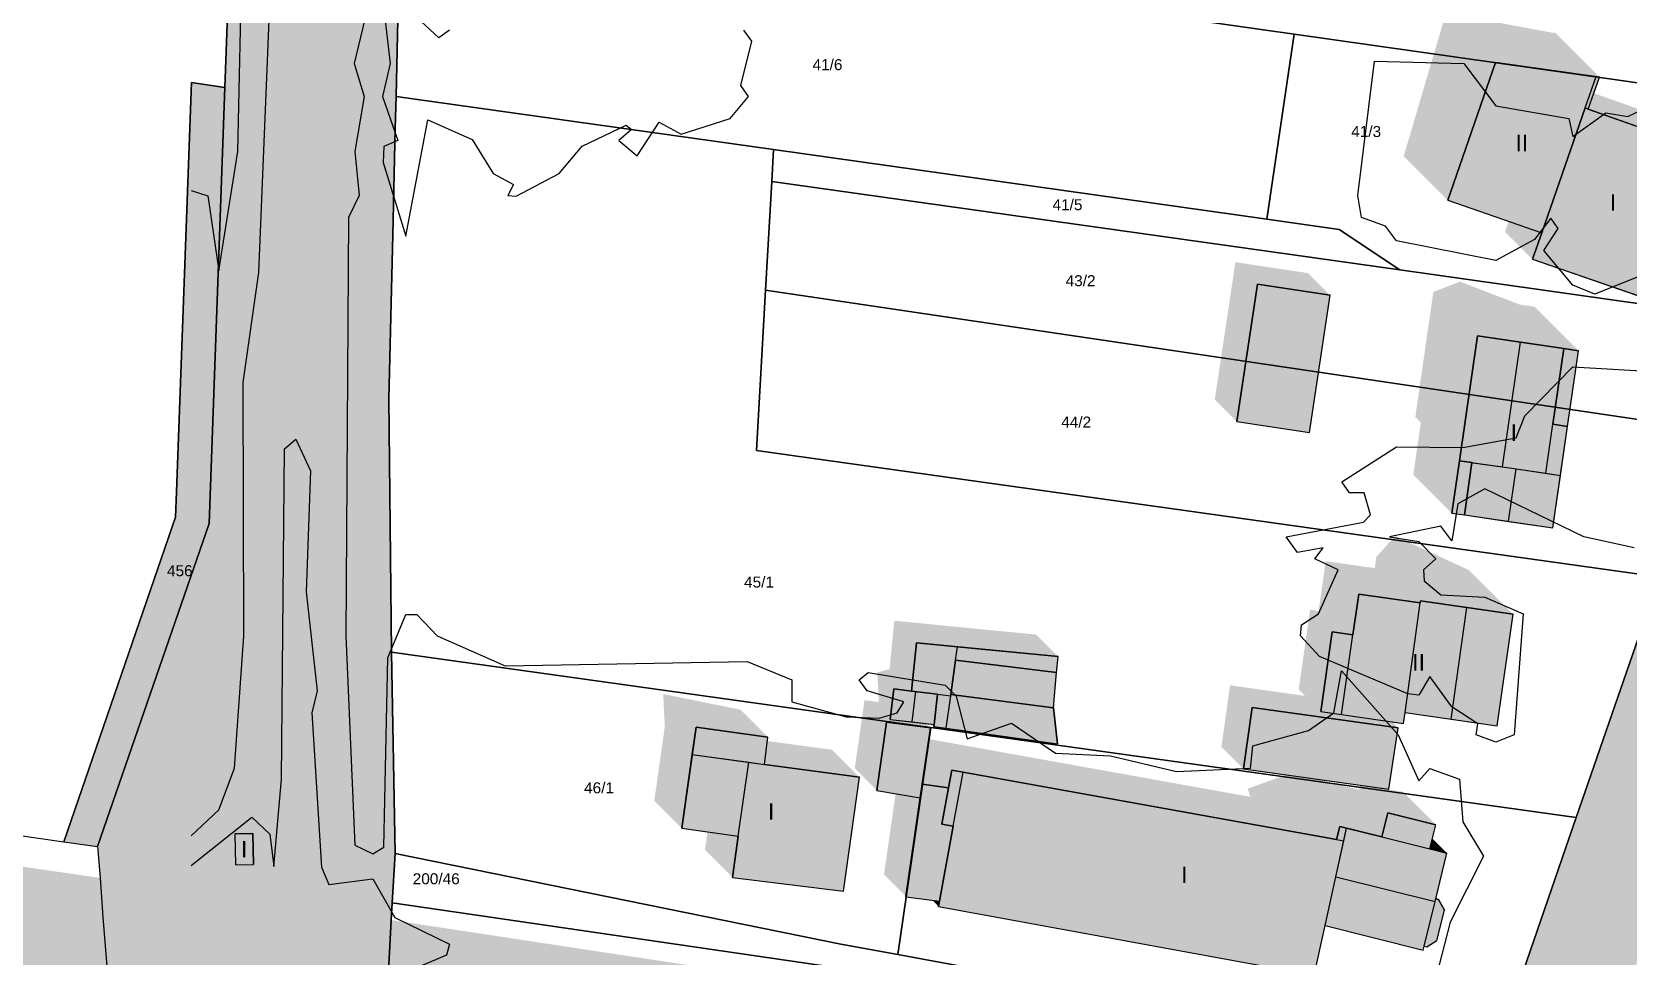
# Model space of a CAD drawing. Header units: millimetres. Extents: x 238 to 3518, y -74 to 2735.
# Drawn here: x 1297.6 to 1442.6, y 1181.1 to 1265.1 of the extents above; entities that cross this region are included whole.
import ezdxf
from ezdxf.enums import TextEntityAlignment as Align

# ---------------------------------------------------------------- set-up
doc = ezdxf.new("R2010")
doc.units = ezdxf.units.MM
for name, color, linetype in [('LP_Flurstueck_bez', 7, 'Continuous'), ('LP_Flurstuecke', 8, 'Continuous'), ('LP_Gebaeude_Dachaufsicht', 9, 'Continuous'), ('LP_Gebaeude_Dachschatten', 253, 'Continuous'), ('LP_Gebaeude_F', 254, 'Continuous'), ('LP_Gebaeude_Geschosszahl', 7, 'Continuous'), ('LP_Gebaeude_Schatten', 7, 'Continuous'), ('LP_Gebaeude_U', 7, 'Continuous'), ('LP_Topographie_Hoehenlinien', 8, 'Continuous'), ('LP_Verkehr_Bahnverkehr', 32, 'Continuous'), ('LP_Verkehr_Strassen', 9, 'Continuous'), ('LP_Verkehr_Wege_Plaetze', 252, 'Continuous')]:
    doc.layers.add(name, color=color, linetype=linetype)
doc.styles.get("Standard").update_dxf_attribs({"font": 'arial.ttf'})

msp = doc.modelspace()

# ---------------------------------------------------------------- hatches: boundary and pattern name
at = {"layer": 'LP_Gebaeude_Dachschatten'}
for points in [[(1428.89, 1237.46), (1427.26, 1226.12), (1431.18, 1225.56), (1432.82, 1236.89)], [(1428.39, 1225.96), (1427.71, 1221.2), (1431.73, 1220.61), (1432.42, 1225.38), (1431.8, 1225.47), (1428.49, 1225.95)], [(1427.92, 1212.79), (1423.71, 1213.39), (1423.69, 1213.21), (1423.69, 1213.21), (1422.33, 1203.25), (1426.51, 1202.66)], [(1425.05, 1186.09), (1426.13, 1190.49), (1424.58, 1190.88), (1424.58, 1190.88), (1420.21, 1191.97), (1417.01, 1192.77), (1416.03, 1188.34)]]:
    msp.add_hatch(color=253, dxfattribs=at).paths.add_polyline_path(points)
at = {"layer": 'LP_Gebaeude_F'}
for points in [[(1426.2, 1249.79), (1434.74, 1246.82), (1438.68, 1258.17), (1438.96, 1258.07), (1439.98, 1260.97), (1430.54, 1262.29)], [(1433.91, 1244.42), (1444.14, 1240.89), (1444.24, 1241.18), (1443.83, 1241.32), (1448.39, 1254.41), (1448.79, 1254.27), (1448.89, 1254.55), (1438.96, 1258.07), (1438.68, 1258.17), (1434.74, 1246.82)], [(1407.04, 1229.68), (1413.63, 1228.69), (1415.51, 1241.17), (1408.91, 1242.16)], [(1427.26, 1226.12), (1428.39, 1225.96), (1427.71, 1221.2), (1435.74, 1220.03), (1437.08, 1229.25), (1435.75, 1229.45), (1436.75, 1236.31), (1428.89, 1237.46)], [(1435.75, 1229.45), (1437.08, 1229.25), (1438.08, 1236.12), (1436.75, 1236.31)], [(1426.57, 1221.36), (1427.71, 1221.2), (1428.39, 1225.96), (1427.26, 1226.12)], [(1414.66, 1203.35), (1422.19, 1202.27), (1422.33, 1203.25), (1430.68, 1202.06), (1432.13, 1212.19), (1423.71, 1213.39), (1423.69, 1213.21), (1418.12, 1214.01), (1417.59, 1210.32), (1415.7, 1210.59)], [(1377.5, 1205.2), (1379.85, 1204.92), (1379.55, 1202.18), (1379.53, 1201.98), (1390.76, 1200.43), (1390.4, 1203.69), (1381.07, 1204.9), (1381.5, 1208.02), (1390.67, 1206.88), (1390.82, 1208.34), (1377.93, 1209.6)], [(1381.07, 1204.9), (1390.4, 1203.69), (1390.67, 1206.88), (1381.5, 1208.02)], [(1375.55, 1202.62), (1379.55, 1202.18), (1379.85, 1204.92), (1377.5, 1205.2), (1375.88, 1205.4)], [(1407.64, 1198.14), (1420.84, 1196.29), (1421.71, 1201.86), (1408.43, 1203.73)], [(1356.63, 1192.75), (1361.75, 1192.03), (1361.23, 1188.28), (1371.3, 1187.03), (1372.76, 1197.38), (1364.14, 1198.55), (1364.45, 1201.02), (1357.93, 1201.94)], [(1374.34, 1196.19), (1378.29, 1195.52), (1378.46, 1196.74), (1379.21, 1201.87), (1375.22, 1202.37)], [(1379.94, 1185.65), (1411.56, 1179.86), (1414.07, 1179.4), (1415.06, 1183.91), (1423.97, 1181.69), (1424.06, 1182.03), (1424.3, 1181.97), (1425.22, 1182.56), (1425.91, 1185.31), (1425.36, 1186.27), (1425.11, 1186.33), (1426.13, 1190.49), (1424.58, 1190.88), (1425.12, 1193.06), (1420.75, 1194.15), (1420.21, 1191.97), (1416.41, 1192.92), (1416.11, 1191.74), (1381.16, 1198.01), (1380.86, 1196.41), (1380.26, 1193.11), (1381.27, 1192.93), (1380.03, 1186.13)], [(1376.99, 1186.54), (1377.02, 1186.53), (1380.03, 1186.13), (1381.27, 1192.93), (1380.26, 1193.11), (1380.86, 1196.41), (1378.46, 1196.74), (1378.29, 1195.52)], [(1316.02, 1192.23), (1316.09, 1189.43), (1317.72, 1189.46), (1317.66, 1192.27)]]:
    msp.add_hatch(color=254, dxfattribs=at).paths.add_polyline_path(points)
at = {"layer": 'LP_Gebaeude_Schatten'}
for points in [[(1426.04, 1266.79), (1435.67, 1265.01), (1435.98, 1264.97), (1439.98, 1260.97), (1439.67, 1261.01), (1430.54, 1262.29), (1426.2, 1249.79), (1422.2, 1253.79), (1426.04, 1266.79)], [(1446.49, 1256.7), (1446.89, 1256.55), (1448.89, 1254.55), (1448.49, 1254.7), (1438.96, 1258.07), (1439.47, 1259.51), (1445.99, 1257.2), (1446.49, 1256.7)], [(1431.74, 1247.87), (1434.74, 1246.82), (1433.91, 1244.42), (1431.41, 1246.92), (1431.74, 1247.87)], [(1406.91, 1244.16), (1413.51, 1243.17), (1415.51, 1241.17), (1408.91, 1242.16), (1407.04, 1229.68), (1405.04, 1231.68), (1406.91, 1244.16)], [(1438.08, 1236.12), (1436.75, 1236.31), (1428.89, 1237.46), (1427.26, 1226.12), (1426.57, 1221.36), (1423.07, 1224.86), (1423.76, 1229.62), (1423.26, 1230.12), (1424.89, 1241.46), (1427.32, 1242.39), (1432.75, 1240.31), (1434.08, 1240.12), (1438.08, 1236.12)], [(1406.43, 1205.73), (1413.24, 1204.77), (1412.66, 1205.35), (1413.7, 1212.59), (1414.47, 1212.48), (1414.59, 1213.32), (1415.12, 1217.01), (1419.58, 1216.37), (1419.64, 1216.85), (1419.69, 1217.21), (1419.69, 1217.21), (1419.71, 1217.39), (1421.42, 1219.29), (1428.13, 1216.19), (1432.13, 1212.19), (1427.92, 1212.79), (1423.71, 1213.39), (1423.69, 1213.21), (1418.12, 1214.01), (1417.59, 1210.32), (1415.7, 1210.59), (1414.66, 1203.35), (1416.55, 1203.08), (1421.14, 1202.42), (1421.71, 1201.86), (1408.43, 1203.73), (1407.64, 1198.14), (1405.64, 1200.14), (1406.43, 1205.73)], [(1373.22, 1204.37), (1374.52, 1204.21), (1374.38, 1206.9), (1375.5, 1207.2), (1375.93, 1211.6), (1379.67, 1211.23), (1388.82, 1210.34), (1390.82, 1208.34), (1381.67, 1209.23), (1377.93, 1209.6), (1377.5, 1205.2), (1375.88, 1205.4), (1375.55, 1202.62), (1377.55, 1202.4), (1378.81, 1202.26), (1379.21, 1201.87), (1375.22, 1202.37), (1374.34, 1196.19), (1372.34, 1198.19), (1373.22, 1204.37)], [(1355.08, 1201.94), (1354.93, 1204.94), (1361.95, 1203.52), (1364.45, 1201.02), (1357.93, 1201.94), (1357.58, 1199.44), (1356.63, 1192.75), (1354.13, 1195.25), (1355.08, 1201.94)], [(1377.87, 1205.16), (1377.5, 1205.2), (1379.85, 1204.92), (1377.87, 1205.16)], [(1379.55, 1202.18), (1379.53, 1201.98), (1379.3, 1202.21), (1379.55, 1202.18)], [(1372.76, 1197.38), (1364.14, 1198.55), (1364.4, 1200.67), (1370.26, 1199.88), (1372.76, 1197.38)], [(1408.27, 1195.6), (1408.03, 1196.34), (1411.53, 1197.6), (1414.21, 1197.22), (1415.21, 1196.97), (1418.15, 1196.24), (1418.25, 1196.65), (1418.52, 1196.61), (1422.12, 1196.06), (1425.12, 1193.06), (1420.75, 1194.15), (1420.21, 1191.97), (1417.01, 1192.77), (1416.41, 1192.92), (1416.11, 1191.74), (1382.17, 1197.83), (1381.16, 1198.01), (1380.86, 1196.41), (1378.46, 1196.74), (1379.06, 1200.85), (1379.17, 1200.83), (1408.27, 1195.6)], [(1315.66, 1194.27), (1317.66, 1192.27), (1316.02, 1192.23), (1316.09, 1189.43), (1314.09, 1191.43), (1313.52, 1194.73), (1315.66, 1194.27)], [(1378.29, 1195.52), (1376.99, 1186.54), (1374.99, 1188.54), (1376.05, 1195.9), (1378.29, 1195.52)], [(1358.96, 1192.42), (1361.75, 1192.03), (1361.23, 1188.28), (1358.73, 1190.78), (1358.96, 1192.42)], [(1424.58, 1190.88), (1424.81, 1191.81), (1426.13, 1190.49), (1424.58, 1190.88)], [(1380.03, 1186.13), (1379.94, 1185.65), (1379.37, 1186.22), (1380.03, 1186.13)], [(1425.11, 1186.33), (1425.15, 1186.48), (1425.36, 1186.27), (1425.11, 1186.33)]]:
    msp.add_hatch(color=7, dxfattribs=at).paths.add_polyline_path(points)
at = {"layer": 'LP_Verkehr_Bahnverkehr'}
for points in [[(1324.54, 1208.25), (1324.92, 1186.47), (1330.24, 1184.41), (1330.33, 1185.96), (1330.58, 1190.47), (1330.26, 1208.73), (1330.01, 1231.75), (1330.37, 1246.64), (1330.6, 1256.32), (1330.67, 1259.21), (1330.84, 1266.2), (1330.95, 1270.92), (1332.95, 1304.65), (1335.85, 1337.91), (1337.91, 1355.83), (1340.96, 1378), (1344.7, 1405.18), (1352.71, 1454.45), (1363.29, 1503.25), (1368.2, 1521.58), (1376.24, 1551.63), (1391.08, 1599.44), (1403.3, 1633.54), (1407.92, 1646.43), (1415.49, 1664.88), (1421.38, 1679.25), (1424.8, 1686.47), (1430.47, 1698.64), (1428.57, 1702.45), (1419.4, 1681.49), (1404.91, 1647.27), (1397.92, 1628.48), (1391.63, 1611.07), (1391.21, 1609.58), (1384.77, 1590.59), (1378.61, 1571.51), (1372.74, 1552.33), (1367.09, 1532.98), (1361.85, 1513.5), (1357.01, 1493.93), (1352.57, 1474.26), (1348.53, 1454.5), (1344.12, 1431.25), (1340.14, 1407.92), (1336.58, 1384.52), (1333.46, 1361.06), (1330.77, 1337.55), (1328.72, 1316.06), (1327.08, 1294.54), (1325.84, 1272.99), (1325, 1251.42), (1324.57, 1229.84)], [(840.92, 409.65), (850.78, 406.99), (856.64, 420.26), (888.82, 493.36), (921.99, 567.38), (954.3, 640.56), (986.59, 713.73), (1019.08, 786.87), (1051.38, 860.39), (1083.94, 933.26), (1116.46, 1006.94), (1149.17, 1080.57), (1198.6, 1193.7), (1201.27, 1199.59), (1202.57, 1202.57), (1203.63, 1205.01), (1245.71, 1300.45), (1278.62, 1372.8), (1309.4, 1442.72), (1339.28, 1511.23), (1370.43, 1580.16), (1400.24, 1649.05), (1393.22, 1630.19), (1386.48, 1611.22), (1380.02, 1592.16), (1373.84, 1573.01), (1373.09, 1570.83), (1367.95, 1553.76), (1362.28, 1534.32), (1357.01, 1514.75), (1352.14, 1495.08), (1347.68, 1475.31), (1343.62, 1455.45), (1339.2, 1432.13), (1335.2, 1408.71), (1331.63, 1385.22), (1328.5, 1361.67), (1325.8, 1338.07), (1323.75, 1316.49), (1322.09, 1294.87), (1320.84, 1273.23), (1320, 1251.56), (1319.57, 1229.89), (1319.54, 1208.21), (1319.92, 1187.04), (1320, 1182.36), (1320.24, 1176.06), (1320.86, 1160.16), (1322.12, 1137.98), (1323.77, 1115.83), (1325.82, 1093.71), (1328.25, 1071.62), (1331.08, 1049.59), (1333.89, 1029.85), (1335.22, 1021.95), (1336.07, 1016.79), (1340.25, 1022.13), (1339.43, 1027.15), (1338.27, 1034.94), (1336.12, 1049.58), (1333.28, 1071.64), (1330.84, 1093.75), (1328.78, 1115.9), (1327.12, 1138.08), (1325.86, 1160.28), (1325.26, 1175.34), (1325.01, 1181.64), (1324.92, 1186.47), (1324.54, 1208.25), (1324.57, 1229.84), (1325, 1251.42), (1325.84, 1272.99), (1327.08, 1294.54), (1328.72, 1316.06), (1330.77, 1337.55), (1333.46, 1361.06), (1336.58, 1384.52), (1340.14, 1407.92), (1344.12, 1431.25), (1348.53, 1454.5), (1352.57, 1474.26), (1357.01, 1493.93), (1361.85, 1513.5), (1367.09, 1532.98), (1372.74, 1552.33), (1378.61, 1571.51), (1384.77, 1590.59), (1391.21, 1609.58), (1391.63, 1611.07), (1397.92, 1628.48), (1404.91, 1647.27), (1419.4, 1681.49), (1408.45, 1693.9), (1391.09, 1653.08), (1361.28, 1584.2), (1330.14, 1515.27), (1300.24, 1446.72), (1269.5, 1376.88), (1236.57, 1304.52), (1204.48, 1230.93), (1193.75, 1206.34), (1192.71, 1203.95), (1191.81, 1201.9), (1188.78, 1195.04), (1172.45, 1157.5), (1140.04, 1084.63), (1107.32, 1011), (1074.8, 937.31), (1042.25, 864.44), (1009.93, 790.9), (977.45, 717.79), (945.15, 644.59), (912.84, 571.42), (879.68, 497.42), (847.51, 424.35)], [(1203.63, 1205.01), (1212.39, 1201.47), (1213.72, 1204.09), (1226.96, 1235.45), (1238.17, 1261.95), (1241.97, 1270.62), (1274.04, 1343.73), (1275.77, 1359.59), (1281.59, 1372.22), (1318.6, 1369.71), (1319.66, 1356.62), (1321.04, 1339.56), (1317.51, 1304.83), (1315.48, 1269.95), (1315.12, 1260.04), (1313.69, 1220.43), (1303.56, 1191.08), (1303.78, 1188.24), (1319.92, 1187.04), (1319.54, 1208.21), (1319.57, 1229.89), (1320, 1251.56), (1320.84, 1273.23), (1322.09, 1294.87), (1323.75, 1316.49), (1325.8, 1338.07), (1328.5, 1361.67), (1331.63, 1385.22), (1335.2, 1408.71), (1339.2, 1432.13), (1343.62, 1455.45), (1347.68, 1475.31), (1352.14, 1495.08), (1357.01, 1514.75), (1362.28, 1534.32), (1367.95, 1553.76), (1373.09, 1570.83), (1373.84, 1573.01), (1380.02, 1592.16), (1386.48, 1611.22), (1393.22, 1630.19), (1400.24, 1649.05), (1370.43, 1580.16), (1339.28, 1511.23), (1309.4, 1442.72), (1278.62, 1372.8), (1245.71, 1300.45)]]:
    msp.add_hatch(color=32, dxfattribs=at).paths.add_polyline_path(points)
at = {"layer": 'LP_Verkehr_Strassen'}
for points in [[(1338.27, 1034.94), (1339.43, 1027.15), (1348.07, 1038.23), (1355.18, 1047.1), (1361.93, 1055.48), (1368.72, 1063.86), (1375.55, 1072.23), (1382.42, 1080.56), (1389.32, 1088.86), (1396.26, 1097.14), (1403.2, 1105.39), (1410.01, 1113.28), (1416.3, 1121.67), (1421.99, 1130.43), (1427.08, 1139.54), (1431.56, 1148.98), (1434.41, 1156.15), (1435.6, 1157.37), (1437.04, 1158.28), (1438.12, 1158.66), (1438.65, 1158.84), (1440.35, 1159.03), (1443.93, 1171.81), (1442.75, 1172.78), (1441.89, 1174.19), (1441.73, 1175.69), (1454.57, 1213.02), (1473.56, 1268.2), (1503.98, 1356.22), (1504.69, 1357.68), (1505.58, 1358.81), (1506.93, 1359.54), (1508.15, 1359.99), (1509.57, 1360.22), (1512.13, 1367.72), (1510.3, 1368.85), (1509.6, 1370.1), (1509.75, 1372.09), (1514.06, 1384.55), (1536.72, 1448.52), (1552.7, 1493.63), (1556, 1503.78), (1558.08, 1506.22), (1559.89, 1507.12), (1561.5, 1507.04), (1567.45, 1512.73), (1573.76, 1518.77), (1573.1, 1519.61), (1572.34, 1522.3), (1572.64, 1524.89), (1577.82, 1530.25), (1573.68, 1534.68), (1572.6, 1535.85), (1562.44, 1538.28), (1560.13, 1538.91), (1560.96, 1536.73), (1561.93, 1533.9), (1562.99, 1526.99), (1562.93, 1524.99), (1561.61, 1522.45), (1559.8, 1520.49), (1557.08, 1517.13), (1554.39, 1513.25), (1552.23, 1509.63), (1550.38, 1505.49), (1548.17, 1499.54), (1540.54, 1477.79), (1539.01, 1476.46), (1536.65, 1476.24), (1494.41, 1482.19), (1450.41, 1488.39), (1445.11, 1488.17), (1441.6, 1462.89), (1453.97, 1461.16), (1456.53, 1479.46), (1459.91, 1482.01), (1489.91, 1477.79), (1534.97, 1471.45), (1536.71, 1469.6), (1536.98, 1467.84), (1531.28, 1451.24), (1511.39, 1394.9), (1488.51, 1331.04), (1485.8, 1331.42), (1484.01, 1326.34), (1486.98, 1325.85), (1467.43, 1268.86), (1432.65, 1168.66), (1431.85, 1167.97), (1430.63, 1167.61), (1429.27, 1167.32), (1427.18, 1157.93), (1427.72, 1156.91), (1427.91, 1155.77), (1427.56, 1154.67), (1426.18, 1151.14), (1421.88, 1142.01), (1416.99, 1133.19), (1411.53, 1124.71), (1405.52, 1116.61), (1398.98, 1108.93), (1391.82, 1100.81), (1384.74, 1092.62), (1377.74, 1084.36), (1370.83, 1076.04), (1364, 1067.64), (1357.25, 1059.18), (1350.59, 1050.65), (1344.18, 1042.26)], [(1207.77, 1192.34), (1304.54, 1178.34), (1306.48, 1177.08), (1308.15, 1175.46), (1309.47, 1173.55), (1315.3, 1171.91), (1315.02, 1173.59), (1315.43, 1175.25), (1316.47, 1176.41), (1320.24, 1176.06), (1320, 1182.36), (1304.05, 1184.67), (1210.73, 1198.17)], [(1325.01, 1181.64), (1325.26, 1175.34), (1329.69, 1174.7), (1370.52, 1168.5), (1383.02, 1166.6), (1423.5, 1160.65), (1425.49, 1159.94), (1427.18, 1157.93), (1429.27, 1167.32), (1425.98, 1167.1), (1422.71, 1167.1), (1419.26, 1167.37), (1383.88, 1172.74), (1330.04, 1180.91)]]:
    msp.add_hatch(color=9, dxfattribs=at).paths.add_polyline_path(points)
at = {"layer": 'LP_Verkehr_Wege_Plaetze'}
for points in [[(1429.27, 1167.32), (1430.63, 1167.61), (1431.85, 1167.97), (1432.65, 1168.66), (1467.43, 1268.86), (1486.98, 1325.85), (1484.01, 1326.34), (1472.51, 1293.66), (1466.73, 1277.25), (1460.11, 1258.1), (1453.51, 1238.99), (1450.03, 1228.91), (1445.43, 1215.57), (1437.88, 1193.71), (1430.17, 1171.39)], [(1300.48, 1191.53), (1303.56, 1191.08), (1313.69, 1220.43), (1315.12, 1260.04), (1312.08, 1260.48), (1310.73, 1223.31), (1310.65, 1221.01)], [(1210.73, 1198.17), (1304.05, 1184.67), (1320, 1182.36), (1319.92, 1187.04), (1303.78, 1188.24), (1212.39, 1201.47)], [(1324.92, 1186.47), (1325.01, 1181.64), (1330.04, 1180.91), (1383.88, 1172.74), (1419.26, 1167.37), (1422.71, 1167.1), (1425.98, 1167.1), (1429.27, 1167.32), (1430.17, 1171.39), (1425.98, 1170.65), (1422.71, 1170.65), (1419.78, 1170.83), (1384.37, 1176.2), (1330.24, 1184.41)]]:
    msp.add_hatch(color=252, dxfattribs=at).paths.add_polyline_path(points)

# ---------------------------------------------------------------- linework, layer by layer
at = {"layer": 'LP_Flurstuecke', "color": 8}
for points in [[(1340.4, 1053.5), (1335.92, 1090.54), (1332.5, 1130.45), (1331.12, 1148.38), (1329.44, 1170.31), (1329.69, 1174.7), (1330.04, 1180.91), (1330.24, 1184.41), (1330.33, 1185.96), (1330.58, 1190.47), (1330.26, 1208.73), (1330.01, 1231.75), (1330.37, 1246.64), (1330.6, 1256.32), (1330.67, 1259.21), (1330.84, 1266.2), (1330.95, 1270.92), (1332.95, 1304.65), (1335.85, 1337.91), (1337.91, 1355.83), (1340.96, 1378)], [(1281.59, 1372.22), (1275.77, 1359.59), (1319.66, 1356.62), (1321.04, 1339.56), (1317.51, 1304.83), (1315.48, 1269.95), (1315.12, 1260.04), (1313.69, 1220.43), (1303.56, 1191.08), (1303.78, 1188.24), (1304.05, 1184.67), (1304.54, 1178.34), (1304.8, 1174.86), (1309.47, 1173.55), (1315.3, 1171.91), (1318.46, 1171.02), (1321.61, 1116.72), (1324.49, 1086.4), (1329.57, 1030.89)], [(1445.43, 1215.57), (1437.88, 1193.71), (1430.17, 1171.39), (1429.27, 1167.32), (1427.18, 1157.93), (1424.62, 1158.34), (1409.05, 1125.11), (1396.88, 1111.28), (1380.59, 1095.99), (1342.66, 1052.82)]]:
    msp.add_lwpolyline(points, dxfattribs=at)
for points in [[(1213.72, 1204.09), (1300.48, 1191.53), (1310.65, 1221.01), (1310.73, 1223.31), (1312.08, 1260.48), (1315.12, 1260.04), (1315.48, 1269.95), (1317.51, 1304.83), (1321.04, 1339.56), (1274.04, 1343.73), (1241.97, 1270.62), (1238.17, 1261.95), (1226.96, 1235.45)], [(1332.79, 1276.12), (1412.26, 1264.87), (1460.11, 1258.1), (1466.73, 1277.25), (1427.13, 1282.89), (1339.58, 1295.36)], [(1330.67, 1259.21), (1364.96, 1254.38), (1409.77, 1248.06), (1412.26, 1264.87), (1332.79, 1276.12), (1330.95, 1270.92), (1330.84, 1266.2)], [(1409.77, 1248.06), (1416.35, 1247.13), (1421.84, 1243.47), (1453.51, 1238.99), (1460.11, 1258.1), (1412.26, 1264.87)], [(1300.48, 1191.53), (1303.56, 1191.08), (1313.69, 1220.43), (1315.12, 1260.04), (1312.08, 1260.48), (1310.73, 1223.31), (1310.65, 1221.01)], [(1330.01, 1231.75), (1330.26, 1208.73), (1377.65, 1202.11), (1379.24, 1201.89), (1437.88, 1193.71), (1445.43, 1215.57), (1444.46, 1215.71), (1363.41, 1227.07), (1364.24, 1241.62), (1364.79, 1251.48), (1364.96, 1254.38), (1330.67, 1259.21), (1330.6, 1256.32), (1330.37, 1246.64)], [(1364.79, 1251.48), (1421.84, 1243.47), (1416.35, 1247.13), (1409.77, 1248.06), (1364.96, 1254.38)], [(1364.24, 1241.62), (1450.03, 1228.91), (1453.51, 1238.99), (1421.84, 1243.47), (1364.79, 1251.48)], [(1363.41, 1227.07), (1444.46, 1215.71), (1445.43, 1215.57), (1450.03, 1228.91), (1364.24, 1241.62)], [(1330.26, 1208.73), (1330.58, 1190.47), (1371.07, 1182.22), (1376.26, 1181.27), (1379.24, 1201.89), (1377.65, 1202.11)], [(1376.26, 1181.27), (1384.75, 1179.71), (1430.17, 1171.39), (1437.88, 1193.71), (1379.24, 1201.89)], [(1330.33, 1185.96), (1370.6, 1180.11), (1376.03, 1179.35), (1384.64, 1178.08), (1430.17, 1171.39), (1384.75, 1179.71), (1376.26, 1181.27), (1371.07, 1182.22), (1330.58, 1190.47)], [(1329.44, 1170.31), (1357.15, 1168.66), (1370.28, 1166.94), (1375.18, 1166.29), (1382.83, 1165.28), (1383.02, 1166.6), (1383.88, 1172.74), (1384.37, 1176.2), (1384.64, 1178.08), (1376.03, 1179.35), (1370.6, 1180.11), (1330.33, 1185.96), (1330.24, 1184.41), (1330.04, 1180.91), (1329.69, 1174.7)]]:
    msp.add_lwpolyline(points, close=True, dxfattribs=at)
at = {"layer": 'LP_Gebaeude_Dachaufsicht', "color": 9}
for p, q in [((1426.2, 1249.79, 74.6), (1430.54, 1262.29, 74.6)), ((1430.54, 1262.29, 74.6), (1439.67, 1261.01, 74.6)), ((1438.68, 1258.17, 74.6), (1439.67, 1261.01, 74.6)), ((1438.96, 1258.07, 74.6), (1439.98, 1260.97, 74.6)), ((1439.67, 1261.01, 74.6), (1439.98, 1260.97, 74.6)), ((1434.74, 1246.82, 74.6), (1438.68, 1258.17, 74.6)), ((1434.74, 1246.82, 72.59), (1438.68, 1258.17, 72.59)), ((1438.68, 1258.17, 74.6), (1438.96, 1258.07, 74.6)), ((1438.68, 1258.17, 72.59), (1438.96, 1258.07, 72.59)), ((1438.96, 1258.07, 72.59), (1448.49, 1254.7, 72.59)), ((1426.2, 1249.79, 74.6), (1434.74, 1246.82, 74.6)), ((1433.91, 1244.42, 72.59), (1434.74, 1246.82, 72.59)), ((1433.91, 1244.42, 72.59), (1443.73, 1241.03, 72.59)), ((1407.04, 1229.68, 71.19), (1408.91, 1242.16, 71.19)), ((1408.91, 1242.16, 71.19), (1415.51, 1241.17, 71.19)), ((1413.63, 1228.69, 71.19), (1415.51, 1241.17, 71.19)), ((1427.26, 1226.12, 74.05), (1428.89, 1237.46, 74.05)), ((1428.89, 1237.46, 74.05), (1432.82, 1236.89, 76.25)), ((1431.18, 1225.56, 76.25), (1432.82, 1236.89, 76.25)), ((1432.82, 1236.89, 76.25), (1436.75, 1236.31, 74.05)), ((1435.75, 1229.45, 74.05), (1436.75, 1236.31, 74.05)), ((1435.75, 1229.45, 74.12), (1436.75, 1236.31, 74.12)), ((1436.75, 1236.31, 74.12), (1438.08, 1236.12, 74.12)), ((1437.08, 1229.25, 74.12), (1438.08, 1236.12, 74.12)), ((1407.04, 1229.68, 71.19), (1413.63, 1228.69, 71.19)), ((1435.1, 1224.99, 74.05), (1435.75, 1229.45, 74.05)), ((1435.75, 1229.45, 74.05), (1437.08, 1229.25, 74.05)), ((1435.75, 1229.45, 74.12), (1437.08, 1229.25, 74.12)), ((1436.44, 1224.8, 74.05), (1437.08, 1229.25, 74.05)), ((1426.57, 1221.36, 73.94), (1427.26, 1226.12, 73.94)), ((1427.26, 1226.12, 73.94), (1428.39, 1225.96, 73.94)), ((1427.26, 1226.12, 74.05), (1431.18, 1225.56, 76.25)), ((1427.71, 1221.2, 73.94), (1428.39, 1225.96, 73.94)), ((1427.71, 1221.2, 73.99), (1428.39, 1225.96, 73.99)), ((1428.39, 1225.96, 73.99), (1428.49, 1225.95, 74.05)), ((1428.49, 1225.95, 74.05), (1431.8, 1225.47, 75.9)), ((1431.18, 1225.56, 76.25), (1431.8, 1225.47, 75.9)), ((1431.73, 1220.61, 76.25), (1432.42, 1225.38, 76.25)), ((1431.8, 1225.47, 75.9), (1435.1, 1224.99, 74.05)), ((1431.8, 1225.47, 75.9), (1432.42, 1225.38, 76.25)), ((1432.42, 1225.38, 76.25), (1436.44, 1224.8, 73.99)), ((1435.1, 1224.99, 74.05), (1436.44, 1224.8, 74.05)), ((1435.74, 1220.03, 73.99), (1436.44, 1224.8, 73.99)), ((1426.57, 1221.36, 73.94), (1427.71, 1221.2, 73.94)), ((1427.71, 1221.2, 73.99), (1431.73, 1220.61, 76.25)), ((1431.73, 1220.61, 76.25), (1435.74, 1220.03, 73.99)), ((1417.59, 1210.32, 73.04), (1418.12, 1214.01, 73.04)), ((1418.12, 1214.01, 73.04), (1423.69, 1213.21, 73.04)), ((1422.33, 1203.25, 73.04), (1423.69, 1213.21, 73.04)), ((1422.33, 1203.25, 74.69), (1423.69, 1213.21, 74.69)), ((1423.69, 1213.21, 74.69), (1423.71, 1213.39, 74.69)), ((1423.69, 1213.21, 74.69), (1423.69, 1213.21, 74.69)), ((1423.71, 1213.39, 74.69), (1427.92, 1212.79, 78.21)), ((1426.51, 1202.66, 78.21), (1427.92, 1212.79, 78.21)), ((1427.92, 1212.79, 78.21), (1432.13, 1212.19, 74.69)), ((1430.68, 1202.06, 74.69), (1432.13, 1212.19, 74.69)), ((1377.5, 1205.2, 71.57), (1377.93, 1209.6, 71.57)), ((1377.93, 1209.6, 71.57), (1381.67, 1209.23, 71.57)), ((1381.5, 1208.02, 71.57), (1381.67, 1209.23, 71.57)), ((1381.5, 1208.02, 71.67), (1381.67, 1209.23, 71.67)), ((1381.67, 1209.23, 71.67), (1390.82, 1208.34, 71.67)), ((1414.66, 1203.35, 71.91), (1415.7, 1210.59, 71.91)), ((1415.7, 1210.59, 71.91), (1417.59, 1210.32, 71.91)), ((1416.55, 1203.08, 73.04), (1417.59, 1210.32, 73.04)), ((1416.55, 1203.08, 71.91), (1417.59, 1210.32, 71.91)), ((1381.07, 1204.9, 71.54), (1381.5, 1208.02, 71.54)), ((1381.07, 1204.9, 71.57), (1381.5, 1208.02, 71.57)), ((1381.5, 1208.02, 71.54), (1390.67, 1206.88, 71.54)), ((1381.5, 1208.02, 71.67), (1390.67, 1206.88, 71.67)), ((1390.67, 1206.88, 71.67), (1390.82, 1208.34, 71.67)), ((1390.4, 1203.69, 71.54), (1390.67, 1206.88, 71.54)), ((1375.55, 1202.62, 71.19), (1375.88, 1205.4, 71.19)), ((1375.88, 1205.4, 71.19), (1377.5, 1205.2, 71.61)), ((1377.5, 1205.2, 71.61), (1377.87, 1205.16, 71.7)), ((1377.5, 1205.2, 71.57), (1379.85, 1204.92, 71.57)), ((1377.55, 1202.4, 71.7), (1377.87, 1205.16, 71.7)), ((1377.87, 1205.16, 71.7), (1379.85, 1204.92, 71.19)), ((1379.55, 1202.18, 71.19), (1379.85, 1204.92, 71.19)), ((1379.55, 1202.18, 71.24), (1379.85, 1204.92, 71.24)), ((1379.85, 1204.92, 71.57), (1381.05, 1204.78, 71.57)), ((1379.85, 1204.92, 71.24), (1381.05, 1204.78, 71.24)), ((1381.05, 1204.78, 71.24), (1381.07, 1204.9, 71.24)), ((1381.05, 1204.78, 71.57), (1381.07, 1204.9, 71.57)), ((1381.07, 1204.9, 71.24), (1390.4, 1203.69, 71.24)), ((1381.07, 1204.9, 71.54), (1390.4, 1203.69, 71.54)), ((1380.64, 1201.83, 71.24), (1381.05, 1204.78, 71.24)), ((1390.4, 1203.69, 71.24), (1390.76, 1200.43, 71.24)), ((1407.64, 1198.14, 72.05), (1408.43, 1203.73, 72.05)), ((1408.43, 1203.73, 72.05), (1421.71, 1201.86, 72.05)), ((1357.58, 1199.44, 73.23), (1357.93, 1201.94, 73.23)), ((1357.93, 1201.94, 73.23), (1364.45, 1201.02, 73.23)), ((1374.34, 1196.19, 71.95), (1375.22, 1202.37, 71.95)), ((1375.22, 1202.37, 71.95), (1379.21, 1201.87, 71.95)), ((1375.55, 1202.62, 71.19), (1377.55, 1202.4, 71.7)), ((1377.55, 1202.4, 71.7), (1379.55, 1202.18, 71.19)), ((1379.53, 1201.98, 71.24), (1379.55, 1202.18, 71.24)), ((1379.53, 1201.98, 71.24), (1380.64, 1201.83, 71.24)), ((1414.66, 1203.35, 71.91), (1416.55, 1203.08, 71.91)), ((1416.55, 1203.08, 73.04), (1422.19, 1202.27, 73.04)), ((1422.19, 1202.27, 73.04), (1422.33, 1203.25, 73.04)), ((1422.33, 1203.25, 74.69), (1426.51, 1202.66, 78.21)), ((1426.51, 1202.66, 78.21), (1430.68, 1202.06, 74.69)), ((1364.14, 1198.55, 73.23), (1364.45, 1201.02, 73.23)), ((1378.46, 1196.74, 71.95), (1379.21, 1201.87, 71.95)), ((1380.64, 1201.83, 71.24), (1390.76, 1200.43, 71.24)), ((1420.84, 1196.29, 72.05), (1421.71, 1201.86, 72.05)), ((1356.63, 1192.75, 73.22), (1357.58, 1199.44, 73.22)), ((1357.58, 1199.44, 73.23), (1364.14, 1198.55, 73.23)), ((1357.58, 1199.44, 73.22), (1362.7, 1198.74, 73.22)), ((1361.75, 1192.03, 73.22), (1362.7, 1198.74, 73.22)), ((1361.75, 1192.03, 73.22), (1362.7, 1198.74, 73.22)), ((1362.7, 1198.74, 73.22), (1364.14, 1198.55, 73.22)), ((1364.14, 1198.55, 73.22), (1372.76, 1197.38, 73.22)), ((1380.86, 1196.41, 73.17), (1381.16, 1198.01, 73.17)), ((1381.16, 1198.01, 73.17), (1382.17, 1197.83, 73.17)), ((1381.27, 1192.93, 73.17), (1382.17, 1197.83, 73.17)), ((1382.17, 1197.83, 73.17), (1416.11, 1191.74, 73.17)), ((1407.64, 1198.14, 72.05), (1420.84, 1196.29, 72.05)), ((1371.3, 1187.03, 73.22), (1372.76, 1197.38, 73.22)), ((1374.34, 1196.19, 71.95), (1378.29, 1195.52, 71.95)), ((1378.29, 1195.52, 71.95), (1378.46, 1196.74, 71.95)), ((1378.46, 1196.74, 71.95), (1380.86, 1196.41, 71.95)), ((1380.26, 1193.11, 71.95), (1380.86, 1196.41, 71.95)), ((1380.26, 1193.11, 73.17), (1380.86, 1196.41, 73.17)), ((1376.99, 1186.54, 71.95), (1378.29, 1195.52, 71.95)), ((1420.21, 1191.97, 72.98), (1420.75, 1194.15, 72.98)), ((1420.75, 1194.15, 72.98), (1425.12, 1193.06, 72.98)), ((1316.02, 1192.23, 72.83), (1317.66, 1192.27, 72.83)), ((1316.02, 1192.23, 72.83), (1316.09, 1189.43, 72.83)), ((1317.66, 1192.27, 72.83), (1317.72, 1189.46, 72.83)), ((1356.63, 1192.75, 73.22), (1361.75, 1192.03, 73.22)), ((1361.23, 1188.28, 73.22), (1361.75, 1192.03, 73.22)), ((1380.03, 1186.13, 71.95), (1381.27, 1192.93, 71.95)), ((1380.03, 1186.13, 73.17), (1381.27, 1192.93, 73.17)), ((1380.26, 1193.11, 71.95), (1381.27, 1192.93, 71.95)), ((1380.26, 1193.11, 73.17), (1381.27, 1192.93, 73.17)), ((1416.03, 1188.34, 80.06), (1417.01, 1192.77, 75.9)), ((1416.11, 1191.74, 73.17), (1416.41, 1192.92, 73.17)), ((1416.41, 1192.92, 73.17), (1417.01, 1192.77, 73.17)), ((1416.75, 1191.62, 73.17), (1417.01, 1192.77, 73.17)), ((1417.01, 1192.77, 75.9), (1420.21, 1191.97, 75.9)), ((1420.21, 1191.97, 72.98), (1424.58, 1190.88, 72.98)), ((1420.21, 1191.97, 75.9), (1424.58, 1190.88, 75.9)), ((1424.58, 1190.88, 72.98), (1425.12, 1193.06, 72.98)), ((1416.03, 1188.34, 73.17), (1416.75, 1191.62, 73.17)), ((1416.11, 1191.74, 73.17), (1416.75, 1191.62, 73.17)), ((1424.58, 1190.88, 75.9), (1424.58, 1190.88, 75.9)), ((1424.58, 1190.88, 75.9), (1426.13, 1190.49, 75.9)), ((1425.05, 1186.09, 80.06), (1426.13, 1190.49, 75.9)), ((1316.09, 1189.43, 72.83), (1317.72, 1189.46, 72.83)), ((1361.23, 1188.28, 73.22), (1371.3, 1187.03, 73.22)), ((1415.06, 1183.91, 73.17), (1416.03, 1188.34, 73.17)), ((1415.06, 1183.91, 75.9), (1416.03, 1188.34, 80.06)), ((1416.03, 1188.34, 80.06), (1425.05, 1186.09, 80.06)), ((1376.99, 1186.54, 71.95), (1377.02, 1186.53, 71.95)), ((1377.02, 1186.53, 71.95), (1380.03, 1186.13, 71.95)), ((1379.94, 1185.65, 73.17), (1380.03, 1186.13, 73.17)), ((1424.63, 1184.36, 78.42), (1425.05, 1186.09, 80.06)), ((1424.63, 1184.36, 78.42), (1425.05, 1186.09, 78.42)), ((1425.05, 1186.09, 78.42), (1425.11, 1186.33, 78.42)), ((1425.11, 1186.33, 78.42), (1425.36, 1186.27, 78.42)), ((1425.36, 1186.27, 78.42), (1425.91, 1185.31, 78.42)), ((1379.94, 1185.65, 73.17), (1411.56, 1179.86, 73.17)), ((1425.22, 1182.56, 78.42), (1425.91, 1185.31, 78.42)), ((1414.07, 1179.4, 73.17), (1415.06, 1183.91, 73.17)), ((1415.06, 1183.91, 75.9), (1423.97, 1181.69, 75.9)), ((1424.06, 1182.03, 78.42), (1424.63, 1184.36, 78.42)), ((1424.06, 1182.03, 76.21), (1424.63, 1184.36, 78.42)), ((1423.97, 1181.69, 75.9), (1424.06, 1182.03, 76.21)), ((1424.06, 1182.03, 78.42), (1424.3, 1181.97, 78.42)), ((1424.3, 1181.97, 78.42), (1425.22, 1182.56, 78.42))]:
    msp.add_line(p, q, dxfattribs=at)
at = {"layer": 'LP_Gebaeude_U', "color": 7}
for points in [[(1426.2, 1249.79), (1434.74, 1246.82), (1438.68, 1258.17), (1438.96, 1258.07), (1439.98, 1260.97), (1430.54, 1262.29)], [(1433.91, 1244.42), (1444.14, 1240.89), (1444.24, 1241.18), (1443.83, 1241.32), (1448.39, 1254.41), (1448.79, 1254.27), (1448.89, 1254.55), (1438.96, 1258.07), (1438.68, 1258.17), (1434.74, 1246.82)], [(1407.04, 1229.68), (1413.63, 1228.69), (1415.51, 1241.17), (1408.91, 1242.16)], [(1427.26, 1226.12), (1428.39, 1225.96), (1427.71, 1221.2), (1435.74, 1220.03), (1437.08, 1229.25), (1435.75, 1229.45), (1436.75, 1236.31), (1428.89, 1237.46)], [(1435.75, 1229.45), (1437.08, 1229.25), (1438.08, 1236.12), (1436.75, 1236.31)], [(1426.57, 1221.36), (1427.71, 1221.2), (1428.39, 1225.96), (1427.26, 1226.12)], [(1414.66, 1203.35), (1422.19, 1202.27), (1422.33, 1203.25), (1430.68, 1202.06), (1432.13, 1212.19), (1423.71, 1213.39), (1423.69, 1213.21), (1418.12, 1214.01), (1417.59, 1210.32), (1415.7, 1210.59)], [(1377.5, 1205.2), (1379.85, 1204.92), (1379.55, 1202.18), (1379.53, 1201.98), (1390.76, 1200.43), (1390.4, 1203.69), (1381.07, 1204.9), (1381.5, 1208.02), (1390.67, 1206.88), (1390.82, 1208.34), (1377.93, 1209.6)], [(1381.07, 1204.9), (1390.4, 1203.69), (1390.67, 1206.88), (1381.5, 1208.02)], [(1375.55, 1202.62), (1379.55, 1202.18), (1379.85, 1204.92), (1377.5, 1205.2), (1375.88, 1205.4)], [(1407.64, 1198.14), (1420.84, 1196.29), (1421.71, 1201.86), (1408.43, 1203.73)], [(1356.63, 1192.75), (1361.75, 1192.03), (1361.23, 1188.28), (1371.3, 1187.03), (1372.76, 1197.38), (1364.14, 1198.55), (1364.45, 1201.02), (1357.93, 1201.94)], [(1374.34, 1196.19), (1378.29, 1195.52), (1378.46, 1196.74), (1379.21, 1201.87), (1375.22, 1202.37)], [(1379.94, 1185.65), (1411.56, 1179.86), (1414.07, 1179.4), (1415.06, 1183.91), (1423.97, 1181.69), (1424.06, 1182.03), (1424.3, 1181.97), (1425.22, 1182.56), (1425.91, 1185.31), (1425.36, 1186.27), (1425.11, 1186.33), (1426.13, 1190.49), (1424.58, 1190.88), (1425.12, 1193.06), (1420.75, 1194.15), (1420.21, 1191.97), (1416.41, 1192.92), (1416.11, 1191.74), (1381.16, 1198.01), (1380.86, 1196.41), (1380.26, 1193.11), (1381.27, 1192.93), (1380.03, 1186.13)], [(1376.99, 1186.54), (1377.02, 1186.53), (1380.03, 1186.13), (1381.27, 1192.93), (1380.26, 1193.11), (1380.86, 1196.41), (1378.46, 1196.74), (1378.29, 1195.52)], [(1316.02, 1192.23), (1316.09, 1189.43), (1317.72, 1189.46), (1317.66, 1192.27)]]:
    msp.add_lwpolyline(points, close=True, dxfattribs=at)
at = {"layer": 'LP_Topographie_Hoehenlinien', "color": 8}
for points in [[(1312.07, 1192.07), (1314.57, 1194.41), (1315.99, 1198.22), (1316.85, 1210.22), (1316.77, 1233.22), (1318.21, 1243.22), (1320.43, 1297.22), (1323.88, 1335.22), (1323.74, 1343.22), (1326.35, 1354.22), (1326.02, 1357.22), (1328.2, 1375.22)], [(1312.07, 1250.68), (1313.57, 1250.18), (1314.57, 1243.37), (1316.29, 1254.22), (1316.7, 1272.22)], [(1329.33, 1269.22), (1330.13, 1262.22), (1329.45, 1259.22), (1330.84, 1255.22), (1329.57, 1254.67), (1329.51, 1253.22), (1331.57, 1246.52)], [(1327.84, 1266.22), (1326.87, 1262.22), (1327.76, 1259.22), (1326.93, 1254.22), (1327.32, 1250.22), (1326.35, 1248.22), (1326.12, 1210.22), (1326.93, 1191.22), (1328.57, 1190.43), (1329.57, 1191.04), (1329.91, 1208.22), (1331.57, 1212.15), (1332.57, 1212.16), (1334.4, 1210.22), (1340.57, 1207.49), (1362.56, 1207.88), (1366.63, 1206.22), (1366.63, 1204.22), (1371.56, 1202.88), (1374.56, 1202.75), (1376.19, 1203.22), (1376.78, 1204.22), (1373.47, 1205.22), (1372.74, 1206.22), (1373.56, 1206.89), (1380.56, 1205.75), (1381.56, 1204.73), (1382.56, 1200.87), (1386.56, 1202.29), (1390.56, 1199.57), (1395.56, 1199.33), (1401.56, 1197.9), (1408.27, 1198.22), (1408.49, 1200.22), (1413.56, 1201.63), (1415.86, 1203.22), (1416.56, 1207.05), (1421.69, 1201.22), (1423.56, 1197.05), (1424.56, 1198.18), (1427.27, 1197.22), (1427.56, 1193.34), (1429.45, 1190.22), (1426.42, 1184.22), (1424.36, 1176.22)], [(1335.54, 1265.22), (1334.57, 1264.53), (1332.57, 1266.39)], [(1331.57, 1246.52), (1333.57, 1257.1), (1337.57, 1255.29), (1339.5, 1252.22), (1341.33, 1251.22), (1340.82, 1250.22), (1341.57, 1250.16), (1345.49, 1252.22), (1347.57, 1254.7), (1351.57, 1256.59), (1352.05, 1256.22), (1350.91, 1255.22), (1352.57, 1253.81), (1354.57, 1256.87), (1356.57, 1255.8), (1361.03, 1257.22), (1362.67, 1259.22), (1361.98, 1260.22), (1362.99, 1264.22), (1362.25, 1265.22)], [(1444.48, 1243.22), (1439.55, 1241.26), (1437.55, 1242.07), (1434.94, 1245.22), (1436.23, 1247.22), (1435.55, 1248.17), (1434.09, 1246.22), (1430.56, 1244.31), (1421.56, 1246.09), (1420.56, 1247.42), (1418.38, 1248.22), (1418.02, 1250.22), (1419.56, 1262.41), (1427.66, 1262.22), (1430.56, 1258.35), (1437.2, 1257.22), (1437.55, 1255.58), (1440.55, 1257.74), (1442.55, 1257.39), (1446.34, 1259.22)], [(1432.22, 1201.22), (1430.56, 1200.56), (1428.78, 1201.22), (1428.94, 1202.22), (1426.56, 1203.79), (1424.56, 1206.53), (1423.56, 1204.84), (1422.56, 1204.96), (1414.56, 1208.36), (1412.84, 1210.22), (1412.92, 1211.22), (1414.45, 1212.22), (1416.25, 1216.22), (1414.12, 1217.22), (1414.89, 1218.22), (1412.56, 1217.79), (1411.53, 1219.22), (1418.56, 1220.55), (1419.17, 1221.22), (1418.62, 1223.22), (1417.28, 1223.22), (1416.57, 1224.22), (1421.56, 1227.4), (1427.56, 1227.34), (1432.41, 1228.22), (1433.21, 1230.22), (1437.55, 1234.67), (1450.55, 1233.89)], [(1312.07, 1189.38), (1317.57, 1193.77), (1319.21, 1192.22), (1319.57, 1189.27), (1320.27, 1197.22), (1320.54, 1227.22), (1321.57, 1228.09), (1322.89, 1225.22), (1322.52, 1214.22), (1323.52, 1205.22), (1323.02, 1203.22), (1323.89, 1189.22), (1324.57, 1187.65), (1328.57, 1188.16), (1330.57, 1184.63), (1335.54, 1182.22), (1335.26, 1181.22), (1332.89, 1180.22)], [(1443.13, 1218.22), (1438.55, 1219.23), (1429.56, 1223.59), (1427.13, 1222.22), (1426.56, 1218.85), (1425.56, 1220.17), (1420.92, 1219.22), (1423.56, 1218.8), (1425.13, 1217.22), (1424, 1216.22), (1424.06, 1215.22), (1425.56, 1213.96), (1429.56, 1213.73), (1433.04, 1212.22), (1432.22, 1201.22)]]:
    msp.add_lwpolyline(points, dxfattribs=at)

# ---------------------------------------------------------------- texts
at = {"layer": 'LP_Flurstueck_bez', "color": 7}
for s, p in [('41/6', (1369.86, 1262.1)), ('41/3', (1418.79, 1256.03)), ('41/5', (1391.66, 1249.38)), ('43/2', (1392.85, 1242.48)), ('44/2', (1392.45, 1229.64)), ('456', (1311.03, 1216.14)), ('45/1', (1363.64, 1215.11)), ('46/1', (1349.11, 1196.42)), ('200/46', (1334.32, 1188.16))]:
    msp.add_text(s, height=1, dxfattribs=at).set_placement(p, align=Align.MIDDLE_CENTER)
at = {"layer": 'LP_Gebaeude_Geschosszahl', "color": 7}
for s, p in [('II', (1432.93, 1254.99)), ('I', (1441.21, 1249.58)), ('I', (1432.2, 1228.67)), ('II', (1423.55, 1207.81)), ('I', (1364.74, 1194.27)), ('I', (1316.87, 1190.85)), ('I', (1402.27, 1188.52))]:
    msp.add_text(s, height=1.5, dxfattribs=at).set_placement(p, align=Align.MIDDLE_CENTER)

doc.saveas('drawing.dxf')
